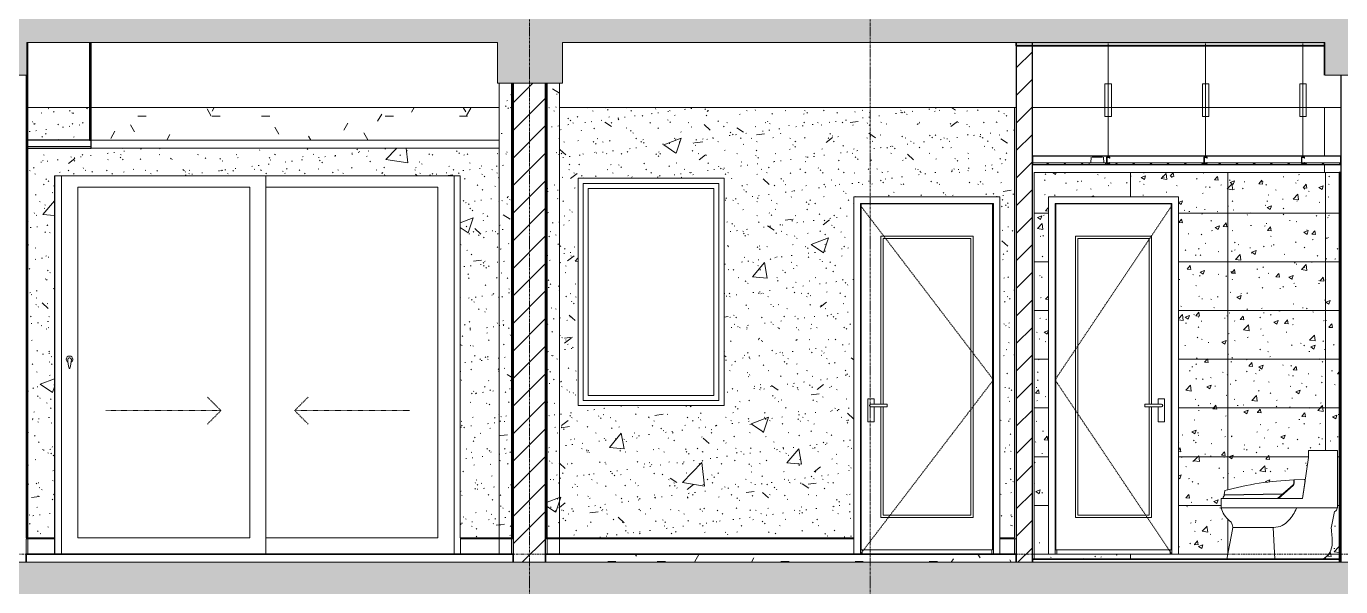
# Model space of a CAD drawing. Header units: millimetres. Extents: x -92143 to -2058, y -8802 to 35300.
# Drawn here: x -56637 to -48537, y 19000 to 22450 of the extents above; entities that cross this region are included whole.
import ezdxf

# ---------------------------------------------------------------- set-up
doc = ezdxf.new("R2010")
doc.units = ezdxf.units.MM
for name, pattern in [('Centre', [31.75, 6.35, -4.7625, 15.875, -4.7625]), ('Dash', [6.35, 3.175, -3.175]), ('Grid Line', [22.225, 12.7, -3.175, 3.175, -3.175])]:
    doc.linetypes.add(name, pattern=pattern)
for name, color, linetype, lineweight in [('0-1', 7, 'Continuous', 5), ('A-CLNG', 13, 'Continuous', 9), ('A-CLNG-1', 250, 'Continuous', 25), ('A-CLNG-2', 7, 'Continuous', 9), ('A-CLNG-PATT-1', 9, 'Continuous', 9), ('A-CLNG-PATT-2', 7, 'Continuous', 9), ('A-CLNG-PATT-3', 254, 'Continuous', 18), ('A-DETL-GENF', 92, 'Continuous', 9), ('A-DETL-GENF-1', 7, 'Continuous', 9), ('A-DETL-GENF-HDLN-1', 7, 'Dash', 9), ('A-DETL-THIN', 151, 'Continuous', 9), ('A-DOOR', 31, 'Continuous', 9), ('A-DOOR-1', 7, 'Continuous', 9), ('A-DOOR-FRAM', 31, 'Continuous', 9), ('A-DOOR-GLAZ', 31, 'Continuous', 9), ('A-DOOR-HDLN', 31, 'Dash', 18), ('A-FLOR-1', 10, 'Continuous', 35), ('A-FLOR-HRAL', 11, 'Continuous', 9), ('A-FLOR-HRAL-1', 253, 'Continuous', 18), ('A-FLOR-HRAL-2', 9, 'Continuous', 9), ('A-FLOR-LEVL-2', 51, 'Centre', 9), ('A-FLOR-PATT-1', 7, 'Continuous', 9), ('A-FLOR-PATT-2', 67, 'Continuous', 9), ('A-GLAZ', 151, 'Continuous', 9), ('A-GLAZ-1', 7, 'Continuous', 9), ('A-WALL', 113, 'Continuous', 9), ('A-WALL-1', 7, 'Continuous', 9), ('A-WALL-2', 250, 'Continuous', 25), ('A-WALL-3', 113, 'Continuous', 25), ('A-WALL-PATT-1', 7, 'Continuous', 9), ('A-WALL-PATT-2', 9, 'Continuous', 9), ('A-WALL-PATT-4', 111, 'Continuous', 9), ('E-LITE-EQPM', 33, 'Continuous', 9), ('E-LITE-EQPM-1', 7, 'Continuous', 9), ('I-WALL-1', 250, 'Continuous', 25), ('I-WALL-2', 7, 'Continuous', 9), ('P-SANR-FIXT', 6, 'Continuous', 9), ('P-SANR-FIXT-1', 7, 'Continuous', 9), ('S-BEAM-2', 7, 'Continuous', 9), ('S-BEAM-3', 10, 'Continuous', 35), ('S-COLS-1', 7, 'Continuous', 9), ('S-GRID-1', 1, 'Grid Line', 9)]:
    doc.layers.add(name, color=color, linetype=linetype, lineweight=lineweight)
pattern_1 = [(45, (-51987.05, 14125), (-84.8528, 84.8528), [])]
pattern_2 = [(45, (-51987.05, 14125), (-79.5495, 79.5495), [])]
pattern_3 = [(50, (-51987.05, 14125), (1093.104, -95.63), [114.3, -1257.3]), (355, (-51987, 14125), (-211.46, 1146.34), [91.44, -1005.84]), (100.451, (-51896, 14117), (881.66, 1050.7), [97.14, -1068.54]), (46.184, (-51987, 14429.8), (1626.47, -252.26), [171.45, -1885.95]), (96.636, (-51851.5, 14408.8), (1424.42, 1484.57), [145.7, -1602.8]), (351.184, (-51987, 14429.8), (1424.43, 1484.55), [137.16, -1508.76]), (21, (-51834.65, 14353.6), (909.69, -613.59), [114.3, -1257.3]), (326, (-51834.7, 14353.6), (370.81, 1105.13), [91.44, -1005.84]), (71.451, (-51758.8, 14302.5), (1280.5, 491.53), [97.14, -1068.54]), (37.5, (-51987.05, 14125), (18.531, 507.33), [50.292, -943.356, 50.292, -970.788, -1009.65]), (37.5, (-51987.05, 14125), (18.531, 507.33), [-2014.73, 50.29, -959.36]), (7.5, (-51987.05, 14125), (400.918, 601.084), [50.292, -531.876, 50.292, -920.496, -384.81]), (7.5, (-51987.05, 14125), (400.918, 601.084), [-1552.956, 50.29, -334.52]), (327.5, (-52326.9, 14125), (813.545, -34.374), [50.29, -330.71, 50.29, -1138.43, -1577.34]), (327.5, (-52326.9, 14125), (813.545, -34.374), [-1569.72, 50.29, -1527.05]), (317.5, (-52479.3, 14125), (888.775, 152.56), [50.29, -445.01, 50.29, -739.14, -1120.14]), (317.5, (-52479.3, 14125), (888.775, 152.56), [-1284.73, 50.29, -1069.85])]
pattern_4 = [(37.5, (-51987.05, 14125), (-4.7995, 146.8239), [5.029, -110.795, 5.029, -124.511, -123.825]), (37.5, (-51987.05, 14125), (-4.7995, 146.8239), [-245.364, 5.029, -118.796]), (7.5, (-51987.05, 14125), (134.8574, 215.047), [5.029, -57.455, 5.029, -99.365, -40.005]), (7.5, (-51987.05, 14125), (134.8574, 215.047), [-166.878, 5.029, -34.976]), (327.5, (-52080.78, 14125), (237.2978, 0.4316), [5.029, -33.071, 5.029, -132.131, -179.07]), (327.5, (-52080.78, 14125), (237.2978, 0.4316), [-175.26, 5.029, -174.041]), (317.5, (-52080.78, 14125), (229.067, 66.8792), [5.029, -14.021, 5.029, -84.887, -102.87]), (317.5, (-52080.78, 14125), (229.067, 66.8792), [-108.966, 5.029, -97.841])]
pattern_5 = [(0, (-51987.05, 14125), (609.6, 152.4), [50.292, -406.908, 50.292, -406.908, -2438.4]), (0, (-51987.05, 14125), (609.6, 152.4), [-914.4, 50.292, -864.108, 50.292, -406.908, -1066.8]), (0, (-51987.05, 14125), (609.6, 152.4), [-2286, 50.292, -254.508, 50.292, -711.708]), (120, (-51758.45, 14201.2), (-436.7823, 451.729), [50.292, -406.908, 50.292, -2845.308]), (120, (-51758.45, 14201.2), (-436.7823, 451.729), [-507.492, -406.908, 50.292, -864.108, -1524]), (120, (-51758.45, 14201.2), (-436.7823, 451.729), [-1828.8, 50.292, -406.908, 50.292, -1016.508]), (120, (-51758.45, 14201.2), (-436.7823, 451.729), [-2336.292, -254.508, 50.292, -711.708]), (240, (-51682.25, 14506), (-172.8177, -604.129), [50.292, -406.908, 50.292, -406.908, -2438.4]), (240, (-51682.25, 14506), (-172.8177, -604.129), [-914.4, 50.292, -864.108, 50.292, -406.908, -1066.8]), (240, (-51682.25, 14506), (-172.8177, -604.129), [-2286, 50.292, -254.508, 50.292, -711.708])]

# ---------------------------------------------------------------- blocks, each defined once
blk = doc.blocks.new('NCV_TKTC_KET CAU_rvt-1-TKCS_MẶT CẮT E')
at = {"layer": 'A-FLOR-PATT-1'}
h = blk.add_hatch(color=256, dxfattribs=at)
h.paths.add_polyline_path([(-73236.9, 22330), (-73236.9, 22350), (-75336.9, 22350), (-75336.9, 22330), (-73506.3, 22330)])
h.paths.add_polyline_path([(-48844.9, 22330), (-48635.6, 22330), (-48635.6, 22350), (-50536.9, 22350), (-50536.9, 22330), (-49461.4, 22330)])
h.paths.add_polyline_path([(-20336.9, 22330), (-20336.9, 22350), (-22235.3, 22350), (-22235.3, 22330), (-20484.2, 22330)])
h.paths.add_polyline_path([(-66936.9, 22330), (-65032.3, 22330), (-65032.3, 22350), (-66936.9, 22350)])
h.paths.add_polyline_path([(-48435.6, 22330), (-48433.3, 22330), (-48433.3, 22350), (-48435.6, 22350)])
h.paths.add_polyline_path([(-22435.3, 22330), (-22435.3, 22350), (-22438.4, 22349.9), (-22438.4, 22330)])
h.paths.add_polyline_path([(-42336.9, 22330), (-40434.4, 22330), (-40434.4, 22350), (-42336.9, 22350)])
h.paths.add_polyline_path([(-56833.3, 22330), (-56833.3, 22350), (-58736.9, 22350), (-58736.9, 22330), (-56859.9, 22330)])
h.paths.add_polyline_path([(-28536.9, 22330), (-28536.9, 22350), (-30435.3, 22350), (-30435.3, 22330), (-29115.7, 22330)])
h.paths.add_polyline_path([(-30635.3, 22330), (-30635.3, 22350), (-30638.4, 22350), (-30638.4, 22330)])
at = {"layer": 'A-FLOR-1'}
for p, q in [((-50536.9, 22350), (-50536.9, 22330)), ((-50536.9, 22330), (-48635.6, 22330))]:
    blk.add_line(p, q, dxfattribs=at)
at = {"layer": 'S-BEAM-2'}
for p, q in [((-56246.9, 21950), (-56626.9, 21950)), ((-53721.9, 21950), (-56236.9, 21950)), ((-51736.9, 21950), (-53351.9, 21950)), ((-50536.9, 21950), (-51736.9, 21950)), ((-48536.9, 21950), (-50436.9, 21950))]:
    blk.add_line(p, q, dxfattribs=at)
at = {"layer": 'S-BEAM-3'}
blk.add_line((-48636.9, 22350), (-48636.9, 22150), dxfattribs=at)
blk = doc.blocks.new('DOOR_CW_01 CANH MO-PANEL KINH - DIW_01-900x2200-CỬA GỖ VÂN LAMINATE-553393-TKCS_MẶT CẮT E')
at = {"layer": 'A-DETL-GENF-HDLN-1'}
for p, q in [((-50676.9, 6673.5), (-51496.9, 7747)), ((-51496.9, 5600), (-50676.9, 6673.5))]:
    blk.add_line(p, q, dxfattribs=at)
at = {"layer": 'A-DOOR-1'}
for p, q in [((-51496.9, 7760), (-51496.9, 5600)), ((-51496.9, 7760), (-50676.9, 7760)), ((-50681.9, 7758), (-51491.9, 7758)), ((-51491.9, 7758), (-51491.9, 5626)), ((-50681.9, 5626), (-50681.9, 7758)), ((-50676.9, 5600), (-50676.9, 7760)), ((-51371.9, 6524.5), (-51371.9, 7558)), ((-51371.9, 7558), (-50801.9, 7558)), ((-51356.9, 7543), (-51356.9, 6524.5)), ((-50816.9, 7543), (-51356.9, 7543)), ((-50816.9, 5841), (-50816.9, 7543)), ((-50801.9, 7558), (-50801.9, 5826)), ((-51412.2, 6556), (-51451.7, 6556)), ((-51451.7, 6556), (-51451.7, 6416)), ((-51356.9, 6524.5), (-51431.9, 6524.5)), ((-51356.9, 6507.5), (-51431.9, 6507.5)), ((-51412.2, 6524.5), (-51412.2, 6556)), ((-51412.2, 6416), (-51412.2, 6507.5)), ((-51371.9, 5826), (-51371.9, 6507.5)), ((-51356.9, 6524.5), (-51331.1, 6524.5)), ((-51356.9, 6507.5), (-51356.9, 5841)), ((-51331.1, 6507.5), (-51356.9, 6507.5)), ((-51331.1, 6524.5), (-51331.1, 6507.5)), ((-51451.7, 6416), (-51412.2, 6416)), ((-51356.9, 5841), (-50816.9, 5841)), ((-50801.9, 5826), (-51371.9, 5826)), ((-51536.9, 5695), (-51536.9, 5700)), ((-50636.9, 5700), (-50636.9, 5695)), ((-51491.9, 5626), (-50681.9, 5626)), ((-51486.9, 5626), (-51486.9, 5600)), ((-50686.9, 5626), (-50686.9, 5600))]:
    blk.add_line(p, q, dxfattribs=at)
for start, end in [(90, 180), (180, 270)]:
    blk.add_arc((-51431.9, 6516), 8.5, start, end, dxfattribs=at)
blk = doc.blocks.new('DOOR_CW_01 CANH MO-PANEL KINH - DIG_02-800x2200-CỬA NHÔM KÍNH-401063-TKCS_MẶT CẮT E')
at = {"layer": 'A-DETL-GENF-HDLN-1'}
for p, q in [((-50297.3, 6673.5), (-49577.3, 7747)), ((-49577.3, 5600), (-50297.3, 6673.5))]:
    blk.add_line(p, q, dxfattribs=at)
at = {"layer": 'A-DOOR-1'}
for p, q in [((-50297.3, 7760), (-50297.3, 5600)), ((-50297.3, 7760), (-49577.3, 7760)), ((-50292.3, 7758), (-50292.3, 5626)), ((-49582.3, 7758), (-50292.3, 7758)), ((-49582.3, 5626), (-49582.3, 7758)), ((-49577.3, 5600), (-49577.3, 7760)), ((-50172.3, 7558), (-49702.3, 7558)), ((-50172.3, 5826), (-50172.3, 7558)), ((-49717.3, 7543), (-50157.3, 7543)), ((-50157.3, 7543), (-50157.3, 5841)), ((-49717.3, 6524.5), (-49717.3, 7543)), ((-49702.3, 7558), (-49702.3, 6524.5)), ((-49743.2, 6524.5), (-49717.3, 6524.5)), ((-49743.2, 6507.5), (-49743.2, 6524.5)), ((-49717.3, 6507.5), (-49743.2, 6507.5)), ((-49642.3, 6524.5), (-49717.3, 6524.5)), ((-49717.3, 5841), (-49717.3, 6507.5)), ((-49642.3, 6507.5), (-49717.3, 6507.5)), ((-49702.3, 6507.5), (-49702.3, 5826)), ((-49662.1, 6556), (-49662.1, 6524.5)), ((-49622.6, 6556), (-49662.1, 6556)), ((-49662.1, 6507.5), (-49662.1, 6416)), ((-49622.6, 6416), (-49622.6, 6556)), ((-49662.1, 6416), (-49622.6, 6416)), ((-50157.3, 5841), (-49717.3, 5841)), ((-49702.3, 5826), (-50172.3, 5826)), ((-50292.3, 5626), (-49582.3, 5626)), ((-50287.3, 5600), (-50287.3, 5626)), ((-49587.3, 5600), (-49587.3, 5626))]:
    blk.add_line(p, q, dxfattribs=at)
for start, end in [(0, 90), (270, 360)]:
    blk.add_arc((-49642.3, 6516), 8.5, start, end, dxfattribs=at)
blk = doc.blocks.new('M_Fixed - 900 x 1400-901191-TKCS_MẶT CẮT E')
at = {"layer": 'A-GLAZ-1'}
for p, q in [((-53204.9, 6547), (-53204.9, 7883)), ((-53204.9, 7883), (-52368.9, 7883)), ((-52368.9, 7883), (-52368.9, 6547)), ((-53173.9, 6578), (-53173.9, 7852)), ((-53173.9, 7852), (-52399.9, 7852)), ((-52399.9, 7852), (-52399.9, 6578)), ((-52399.9, 6578), (-53173.9, 6578)), ((-52368.9, 6547), (-53204.9, 6547))]:
    blk.add_line(p, q, dxfattribs=at)
blk = doc.blocks.new('TOILET - TOILET-348229-TKCS_MẶT CẮT E')
at = {"layer": 'P-SANR-FIXT-1'}
for p, q in [((-48735.6, 6238.8), (-48735.6, 6196.1)), ((-48556.6, 6238.8), (-48735.6, 6238.8)), ((-48556.6, 5884.5), (-48556.6, 6238.8)), ((-48735.6, 6196.1), (-48772.1, 5942.7)), ((-48830.9, 6022.1), (-48920.2, 5942.7)), ((-48892.8, 5971.6), (-48829.5, 6027.8)), ((-48825.8, 6040.7), (-48825.8, 6057.1)), ((-48762.2, 6059.4), (-48823, 6057.8)), ((-48772.1, 5942.7), (-48756.8, 6048.9)), ((-48756.8, 6048.9), (-48760.2, 6058.1)), ((-48772.1, 5942.7), (-49273.5, 5942.7)), ((-49273.5, 5942.7), (-49273.5, 5884.5)), ((-49260.4, 5950.7), (-49260.4, 5942.7)), ((-49260.4, 5942.7), (-48926.9, 5942.7)), ((-49251, 5991.3), (-49254.7, 5965.3)), ((-49254.7, 5965.3), (-48892.8, 5971.6)), ((-48894.8, 5970), (-49253.9, 5963.7)), ((-48926.9, 5942.7), (-48894.8, 5970)), ((-48920.2, 5942.7), (-48772.1, 5942.7)), ((-49273.5, 5884.5), (-48556.6, 5884.5)), ((-48596, 5760.8), (-48574.2, 5863.3)), ((-48559.8, 5884.5), (-48556.6, 5884.5)), ((-49204, 5751.5), (-49237.9, 5570)), ((-48948.9, 5764.9), (-49202.5, 5764.9)), ((-48943.9, 5570), (-48954.1, 5764.9))]:
    blk.add_line(p, q, dxfattribs=at)
for centre, radius, start, end in [((-48763.6, 4249.5), 1808.7, 91.96954, 105.63378), ((-48847.1, 6039.8), 24, 312.65493, 353.34507), ((-48850.1, 6040.7), 24.3, 328, 0), ((-50067.9, 6068.4), 1244.9, 358.55642, 359.51417), ((-48762.2, 6057.2), 2.2, 24.51614, 91.48386), ((-49228.4, 5943), 32.8, 140.92973, 166.55141), ((-49128.9, 5924.8), 150, 195.58387, 230.94135), ((-49003.8, 5954.4), 206.2, 314.86385, 340.16833), ((-48578.4, 5881.7), 18.9, 283, 8.44138), ((-49259.2, 5764.2), 56.7, 347.05865, 50.94135), ((-48948.9, 5881.3), 116.3, 270, 321.12142), ((-49152.3, 5674.2), 563, 359.42772, 8.84035), ((-48706, 5669.8), 116.7, 300.6227, 359.42772)]:
    blk.add_arc(centre, radius, start, end, dxfattribs=at)
blk = doc.blocks.new('LIC_10-ĐÈN LED DOWNLIGHT ÂM TRẦN_ P_6W_ ÁNH SÁNG 4000K - LIC_10-ĐÈN LED DOWNLIGHT ÂM TRẦN_ P_6W_ ÁNH SÁNG 4000K-812934-TKCS_MẶT CẮT E')
at = {"layer": 'E-LITE-EQPM-1'}
for p, q in [((-50074.5, 8045), (-50077, 8009)), ((-50004.5, 8045), (-50069.4, 8045)), ((-49996.9, 8009), (-49999.4, 8045)), ((-50096.9, 8000), (-50096.9, 7998)), ((-50096.9, 7998), (-50091, 7998)), ((-49976.9, 7998), (-50096.9, 7998)), ((-50095.8, 8000), (-50093.4, 8000)), ((-50093.3, 8000), (-50076.1, 8000)), ((-49982.9, 8000), (-50091, 8000)), ((-50087.9, 8009), (-50087.9, 8000)), ((-50085.5, 8000), (-50082.1, 8000)), ((-49991, 8009), (-50082.9, 8009)), ((-50082, 8002), (-50082, 8000)), ((-50081.1, 8000), (-50078, 8000)), ((-50073.6, 8000), (-50000.3, 8000)), ((-50060.6, 8000), (-50053.3, 8000)), ((-50020.5, 8000), (-50013.3, 8000)), ((-49997.7, 8000), (-49980.6, 8000)), ((-49995.3, 8000), (-49992.7, 8000)), ((-49991.9, 8000), (-49991.9, 8002)), ((-49991.8, 8000), (-49988.4, 8000)), ((-49985.9, 8000), (-49985.9, 8009)), ((-49982.9, 7998), (-49976.9, 7998)), ((-49980.5, 8000), (-49978.1, 8000)), ((-49976.9, 7998), (-49976.9, 8000))]:
    blk.add_line(p, q, dxfattribs=at)
blk = doc.blocks.new('Railing - Railing-999617-TKCS_MẶT CẮT E')
at = {"layer": 'A-FLOR-HRAL-1'}
for p, q in [((-53636.9, 22695), (-53646.9, 22695)), ((-53646.9, 22695), (-53646.9, 22600)), ((-53636.9, 22600), (-53636.9, 22695)), ((-53646.9, 22600), (-53636.9, 22600))]:
    blk.add_line(p, q, dxfattribs=at)
at = {"layer": 'A-FLOR-HRAL-2'}
for p, q in [((-53960.3, 22600), (-53960.3, 22695)), ((-53960.3, 22695), (-53721.9, 22695)), ((-53721.9, 22600), (-53721.9, 22695)), ((-53721.9, 22695), (-53646.9, 22695))]:
    blk.add_line(p, q, dxfattribs=at)
blk = doc.blocks.new('Railing - Railing-999616-TKCS_MẶT CẮT E')
at = {"layer": 'A-FLOR-HRAL-1'}
for p, q in [((-56626.9, 22695), (-56636.9, 22695)), ((-56636.9, 22695), (-56636.9, 22600)), ((-56626.9, 22600), (-56626.9, 22695)), ((-56636.9, 22600), (-56626.9, 22600))]:
    blk.add_line(p, q, dxfattribs=at)
blk = doc.blocks.new('Railing - Railing-915980-TKCS_MẶT CẮT E')
at = {"layer": 'A-FLOR-HRAL-2'}
for p, q in [((-56626.9, 5695), (-56462.4, 5695)), ((-56462.4, 5695), (-56462.4, 5600))]:
    blk.add_line(p, q, dxfattribs=at)
blk = doc.blocks.new('CL_01-VÁCH DỰNG THẠCH CAO CĂN HỘ LOẠI 1-5D3 - CL_01-VÁCH DỰNG THẠCH CAO CĂN HỘ LOẠI 1A-5-V187-TKCS_MẶT CẮT E')
at = {"layer": 'A-CLNG-PATT-2'}
h = blk.add_hatch(dxfattribs=at)
h.set_pattern_fill('FP_12', color=256, style=0, pattern_type=2)
h.set_pattern_definition([(0, (-51987.05, 14125), (1219.2, 304.8), [50.29, -864.11, 50.29, -864.11, -4876.8]), (0, (-51987.05, 14125), (1219.2, 304.8), [-1828.8, 50.29, -1778.51, 50.29, -864.11, -2133.6]), (0, (-51987.05, 14125), (1219.2, 304.8), [-4572, 50.29, -559.31, 50.29, -1473.71]), (120, (-51529.85, 14277.4), (-873.565, 903.458), [50.29, -864.11, 50.29, -5740.91]), (120, (-51529.85, 14277.4), (-873.565, 903.458), [-964.69, -864.11, 50.29, -1778.51, -3048]), (120, (-51529.85, 14277.4), (-873.565, 903.458), [-3657.6, 50.29, -864.11, 50.29, -2083.31]), (120, (-51529.85, 14277.4), (-873.565, 903.458), [-4622.29, -559.31, 50.29, -1473.71]), (240, (-51377.45, 14887), (-345.635, -1208.258), [50.29, -864.11, 50.29, -5740.91]), (240, (-51377.45, 14887), (-345.635, -1208.258), [-964.69, -864.11, 50.29, -1778.51, -3048]), (240, (-51377.45, 14887), (-345.635, -1208.258), [-3657.6, 50.29, -864.11, 50.29, -2083.31]), (240, (-51377.45, 14887), (-345.635, -1208.258), [-4622.29, -559.31, 50.29, -1473.71])])
h.paths.add_polyline_path([(-56236.9, 21750), (-56236.9, 22350), (-56246.9, 22350), (-56246.9, 21750), (-56243.3, 21750)])
at = {"layer": 'A-CLNG-PATT-3'}
h = blk.add_hatch(dxfattribs=at)
h.set_pattern_fill('FP_2', color=256, style=0, pattern_type=2)
h.set_pattern_definition(pattern_5)
h.paths.add_polyline_path([(-56236.9, 21750), (-53721.9, 21750), (-53721.9, 21950), (-56236.9, 21950), (-56236.9, 21804.7)])
at = {"layer": 'A-CLNG-1'}
for p, q in [((-56246.9, 22350), (-56246.9, 21750)), ((-56236.9, 21750), (-56236.9, 22350)), ((-56246.9, 21750), (-56236.9, 21750))]:
    blk.add_line(p, q, dxfattribs=at)
blk = doc.blocks.new('Railing - Railing-915949-TKCS_MẶT CẮT E')
at = {"layer": 'A-FLOR-HRAL-1'}
for p, q in [((-50536.9, 5695), (-50546.9, 5695)), ((-50546.9, 5695), (-50546.9, 5600)), ((-50536.9, 5600), (-50536.9, 5695)), ((-50546.9, 5600), (-50536.9, 5600))]:
    blk.add_line(p, q, dxfattribs=at)
at = {"layer": 'A-FLOR-HRAL-2'}
for p, q in [((-50637, 5600), (-50637, 5695)), ((-50637, 5695), (-50546.9, 5695))]:
    blk.add_line(p, q, dxfattribs=at)
blk = doc.blocks.new('Railing - Railing-915950-TKCS_MẶT CẮT E')
at = {"layer": 'A-FLOR-HRAL-1'}
for p, q in [((-53426.9, 5695), (-53436.9, 5695)), ((-53436.9, 5695), (-53436.9, 5600)), ((-53426.9, 5600), (-53426.9, 5695)), ((-53436.9, 5600), (-53426.9, 5600))]:
    blk.add_line(p, q, dxfattribs=at)
at = {"layer": 'A-FLOR-HRAL-2'}
for p, q in [((-53426.9, 5695), (-53351.9, 5695)), ((-53351.9, 5600), (-53351.9, 5695)), ((-53351.9, 5695), (-51537, 5695)), ((-51537, 5695), (-51537, 5600))]:
    blk.add_line(p, q, dxfattribs=at)
blk = doc.blocks.new('NCV_TKTC_TANG 6 - 8_rvt-3-TKCS_MẶT CẮT E')
at = {"layer": 'A-CLNG-PATT-1'}
h = blk.add_hatch(dxfattribs=at)
h.set_pattern_fill('FP_4', color=256, style=0, pattern_type=2)
h.set_pattern_definition([(45, (-51987.05, 14125), (-53.033, 53.033), []), (135, (-51987.05, 14125), (-53.033, -53.033), [])])
h.paths.add_polyline_path([(-50436.9, 21600), (-50083.4, 21600), (-50082.9, 21609), (-50436.9, 21610)])
h.paths.add_polyline_path([(-49982.9, 21600), (-48536.9, 21600), (-48536.9, 21610), (-48759.4, 21610), (-48759.4, 21605), (-48779.4, 21605), (-48779.4, 21610), (-49359.4, 21610), (-49359.4, 21605), (-49379.4, 21605), (-49379.4, 21610), (-49959.4, 21609), (-49959.4, 21605), (-49979.4, 21605), (-49979.4, 21610), (-49990.5, 21609), (-49990.5, 21600)])
h.paths.add_polyline_path([(-49376.9, 21607.5), (-49361.9, 21607.5), (-49361.9, 21610), (-49376.9, 21610)])
h.paths.add_polyline_path([(-49961.9, 21607.5), (-49961.9, 21610), (-49976.9, 21609), (-49976.9, 21607.5)])
h.paths.add_polyline_path([(-48776.9, 21607.5), (-48761.9, 21607.5), (-48761.9, 21610), (-48776.9, 21610)])
at = {"layer": 'A-FLOR-PATT-2'}
h = blk.add_hatch(dxfattribs=at)
h.set_pattern_fill('FP_2', color=256, style=0, pattern_type=2)
h.set_pattern_definition(pattern_5)
h.paths.add_polyline_path([(-52544.1, 19150), (-50536.9, 19150), (-50536.9, 19200), (-53436.9, 19200), (-53436.9, 19150), (-53160.7, 19150)])
at = {"layer": 'A-WALL-PATT-1'}
h = blk.add_hatch(dxfattribs=at)
h.set_pattern_fill('FP_5', color=256, style=0, pattern_type=2)
h.set_pattern_definition(pattern_2)
h.paths.add_polyline_path([(-56636.9, 19300), (-56626.9, 19300), (-56626.9, 22350), (-56633.3, 22350), (-56633.3, 22150), (-56636.9, 22150), (-56636.9, 19369.8)])
h = blk.add_hatch(dxfattribs=at)
h.set_pattern_fill('FP_5', color=256, style=0, pattern_type=2)
h.set_pattern_definition(pattern_2)
h.paths.add_polyline_path([(-53646.9, 19300), (-53636.9, 19300), (-53636.9, 22100), (-53646.9, 22100), (-53646.9, 19369.8)])
h = blk.add_hatch(dxfattribs=at)
h.set_pattern_fill('FP_5', color=256, style=0, pattern_type=2)
h.set_pattern_definition(pattern_2)
h.paths.add_polyline_path([(-53436.9, 19300), (-53426.9, 19300), (-53426.9, 22100), (-53436.9, 22100), (-53436.9, 19369.8)])
at = {"layer": 'A-WALL-PATT-2'}
h = blk.add_hatch(dxfattribs=at)
h.set_pattern_fill('FP_1', color=256, style=0, pattern_type=2)
h.set_pattern_definition(pattern_1)
h.paths.add_polyline_path([(-50536.9, 19150), (-50436.9, 19150), (-50436.9, 22350), (-50536.9, 22350), (-50536.9, 19369.8)])
h = blk.add_hatch(dxfattribs=at)
h.set_pattern_fill('FP_7', color=256, style=0, pattern_type=2)
h.set_pattern_definition(pattern_3)
h.paths.add_polyline_path([(-53711.9, 19300), (-53711.9, 22100), (-53721.9, 22100), (-53721.9, 19300)])
h = blk.add_hatch(dxfattribs=at)
h.set_pattern_fill('FP_6', color=256, style=0, pattern_type=2)
h.set_pattern_definition(pattern_4)
h.paths.add_polyline_path([(-53711.9, 19300), (-53711.9, 22100), (-53721.9, 22100), (-53721.9, 19300)])
h = blk.add_hatch(dxfattribs=at)
h.set_pattern_fill('FP_7', color=256, style=0, pattern_type=2)
h.set_pattern_definition(pattern_3)
h.paths.add_polyline_path([(-53646.9, 19300), (-53646.9, 22100), (-53711.9, 22100), (-53711.9, 19300)])
h = blk.add_hatch(dxfattribs=at)
h.set_pattern_fill('FP_6', color=256, style=0, pattern_type=2)
h.set_pattern_definition(pattern_4)
h.paths.add_polyline_path([(-53646.9, 19300), (-53646.9, 22100), (-53711.9, 22100), (-53711.9, 19300)])
h = blk.add_hatch(dxfattribs=at)
h.set_pattern_fill('FP_7', color=256, style=0, pattern_type=2)
h.set_pattern_definition(pattern_3)
h.paths.add_polyline_path([(-53426.9, 19300), (-53351.9, 19300), (-53351.9, 22100), (-53426.9, 22100), (-53426.9, 19369.8)])
h = blk.add_hatch(dxfattribs=at)
h.set_pattern_fill('FP_6', color=256, style=0, pattern_type=2)
h.set_pattern_definition(pattern_4)
h.paths.add_polyline_path([(-53426.9, 19300), (-53351.9, 19300), (-53351.9, 22100), (-53426.9, 22100), (-53426.9, 19369.8)])
h = blk.add_hatch(dxfattribs=at)
h.set_pattern_fill('FP_7', color=256, style=0, pattern_type=2)
h.set_pattern_definition(pattern_3)
h.paths.add_polyline_path([(-56626.9, 19300), (-56462.4, 19300), (-56462.4, 21530), (-53962.4, 21530), (-53962.4, 19300), (-53721.9, 19300), (-53721.9, 21700), (-56626.9, 21700), (-56626.9, 19369.8)])
h.paths.add_polyline_path([(-56626.9, 21750), (-56246.9, 21750), (-56246.9, 21950), (-56626.9, 21950), (-56626.9, 21804.7)])
h = blk.add_hatch(dxfattribs=at)
h.set_pattern_fill('FP_6', color=256, style=0, pattern_type=2)
h.set_pattern_definition(pattern_4)
h.paths.add_polyline_path([(-56626.9, 19300), (-56462.4, 19300), (-56462.4, 21530), (-53962.4, 21530), (-53962.4, 19300), (-53721.9, 19300), (-53721.9, 21700), (-56626.9, 21700), (-56626.9, 19369.8)])
h.paths.add_polyline_path([(-56626.9, 21750), (-56246.9, 21750), (-56246.9, 21950), (-56626.9, 21950), (-56626.9, 21804.7)])
h = blk.add_hatch(dxfattribs=at)
h.set_pattern_fill('FP_7', color=256, style=0, pattern_type=2)
h.set_pattern_definition(pattern_3)
h.paths.add_polyline_path([(-53351.9, 19300), (-51536.9, 19300), (-51536.9, 21400), (-50636.9, 21400), (-50636.9, 19300), (-50546.9, 19300), (-50546.9, 21950), (-53351.9, 21950), (-53351.9, 19369.8)])
h.paths.add_polyline_path([(-53236.9, 20115), (-53236.9, 21515), (-52336.9, 21515), (-52336.9, 20115), (-52544.1, 20115)])
h = blk.add_hatch(dxfattribs=at)
h.set_pattern_fill('FP_6', color=256, style=0, pattern_type=2)
h.set_pattern_definition(pattern_4)
h.paths.add_polyline_path([(-53351.9, 19300), (-51536.9, 19300), (-51536.9, 21400), (-50636.9, 21400), (-50636.9, 19300), (-50546.9, 19300), (-50546.9, 21950), (-53351.9, 21950), (-53351.9, 19369.8)])
h.paths.add_polyline_path([(-53236.9, 20115), (-53236.9, 21515), (-52336.9, 21515), (-52336.9, 20115), (-52544.1, 20115)])
h = blk.add_hatch(dxfattribs=at)
h.set_pattern_fill('FP_20', color=256, style=0, pattern_type=2)
h.set_pattern_definition([(50, (-51987.05, 14125), (273.276, -23.909), [28.575, -314.325]), (355, (-51987.05, 14125), (-52.865, 286.585), [22.86, -251.46]), (100.451, (-51964.28, 14123), (220.414, 262.6745), [24.285, -267.135]), (46.184, (-51987.05, 14201.2), (406.619, -63.065), [42.862, -471.487]), (96.636, (-51953.17, 14195.94), (356.104, 371.141), [36.428, -400.703]), (351.184, (-51987.05, 14201.2), (356.107, 371.138), [34.29, -377.19]), (21, (-51948.95, 14182.15), (227.421, -153.398), [28.575, -314.325]), (326, (-51948.95, 14182.15), (92.703, 276.282), [22.86, -251.46]), (71.451, (-51930, 14169.37), (320.1254, 122.882), [24.285, -267.135]), (37.5, (-51987.05, 14125), (4.6325, 126.8326), [5.029, -243.383, 5.029, -250.241, -252.412]), (37.5, (-51987.05, 14125), (4.6325, 126.8326), [-503.682, 5.029, -247.383]), (7.5, (-51987.05, 14125), (100.2292, 150.2711), [5.029, -140.513, 5.029, -237.668, -96.202]), (7.5, (-51987.05, 14125), (100.2292, 150.2711), [-388.239, 5.029, -91.173]), (327.5, (-52072.01, 14125), (203.3868, -8.5935), [5.029, -90.221, 5.029, -292.151, -394.335]), (327.5, (-52072.01, 14125), (203.3868, -8.5935), [-392.43, 5.029, -389.306]), (317.5, (-52110.11, 14125), (222.1944, 38.14), [5.029, -118.796, 5.029, -192.329, -280.035]), (317.5, (-52110.11, 14125), (222.1944, 38.14), [-321.183, 5.029, -275.006])])
h.paths.add_polyline_path([(-50426.9, 19170), (-49237.9, 19170), (-49202.5, 19364.1), (-49204, 19376.8), (-49208, 19388.5), (-49214.6, 19399.3), (-49246, 19431.2), (-49262.2, 19455.8), (-49273.5, 19484.5), (-49273.5, 19542.7), (-49260.4, 19542.7), (-49260.4, 19550.7), (-49253.9, 19563.7), (-48894.8, 19570), (-48926.9, 19542.7), (-48920.2, 19542.7), (-48826.5, 19627.8), (-48823.3, 19637), (-48823, 19657.8), (-48760.2, 19658.1), (-48756.8, 19648.9), (-48735.6, 19796.1), (-48735.6, 19838.8), (-48556.6, 19838.8), (-48556.6, 19484.5), (-48559.8, 19484.5), (-48562.9, 19471.1), (-48569.8, 19464.9), (-48574.2, 19463.3), (-48596, 19360.8), (-48590.8, 19314.8), (-48589.3, 19268.6), (-48592.6, 19242.4), (-48601.6, 19217.6), (-48616.1, 19195.4), (-48635.1, 19177.1), (-48647, 19170), (-48546.9, 19170), (-48546.9, 21550), (-50426.9, 21550), (-50426.9, 19369.8)])
h.paths.add_polyline_path([(-49537.3, 19200), (-50337.3, 19200), (-50337.3, 21400), (-49537.3, 21400), (-49537.3, 19369.8)])
h.paths.add_polyline_path([(-49254.7, 19565.3), (-49251, 19591.3), (-49090, 19627.8), (-48969.1, 19646.5), (-48825.8, 19657.1), (-48827.2, 19635.7), (-48830.9, 19626.5), (-48894.8, 19571.6), (-49253.9, 19565.3)])
h = blk.add_hatch(dxfattribs=at)
h.set_pattern_fill('FP_68', color=256, style=0, pattern_type=2)
h.set_pattern_definition([(0, (-50431.94, 19200), (0, 300), []), (90, (-50431.94, 19200), (-600, 4e-14), [])])
h.paths.add_polyline_path([(-50426.9, 19170), (-49237.9, 19170), (-49202.5, 19364.1), (-49204, 19376.8), (-49208, 19388.5), (-49214.6, 19399.3), (-49246, 19431.2), (-49262.2, 19455.8), (-49273.5, 19484.5), (-49273.5, 19542.7), (-49260.4, 19542.7), (-49260.4, 19550.7), (-49253.9, 19563.7), (-48894.8, 19570), (-48926.9, 19542.7), (-48920.2, 19542.7), (-48826.5, 19627.8), (-48823.3, 19637), (-48823, 19657.8), (-48760.2, 19658.1), (-48756.8, 19648.9), (-48735.6, 19796.1), (-48735.6, 19838.8), (-48556.6, 19838.8), (-48556.6, 19484.5), (-48559.8, 19484.5), (-48562.9, 19471.1), (-48569.8, 19464.9), (-48574.2, 19463.3), (-48596, 19360.8), (-48590.8, 19314.8), (-48589.3, 19268.6), (-48592.6, 19242.4), (-48601.6, 19217.6), (-48616.1, 19195.4), (-48635.1, 19177.1), (-48647, 19170), (-48546.9, 19170), (-48546.9, 21550), (-50426.9, 21550), (-50426.9, 19369.8)])
h.paths.add_polyline_path([(-49537.3, 19200), (-50337.3, 19200), (-50337.3, 21400), (-49537.3, 21400), (-49537.3, 19369.8)])
h.paths.add_polyline_path([(-49254.7, 19565.3), (-49251, 19591.3), (-49090, 19627.8), (-48969.1, 19646.5), (-48825.8, 19657.1), (-48827.2, 19635.7), (-48830.9, 19626.5), (-48894.8, 19571.6), (-49253.9, 19565.3)])
at = {"layer": 'A-CLNG-1'}
for p, q in [((-56236.9, 21750), (-56636.9, 21750)), ((-56636.9, 21750), (-56636.9, 21700)), ((-56236.9, 21700), (-56236.9, 21750)), ((-56636.9, 21700), (-56236.9, 21700)), ((-48536.9, 21650), (-50436.9, 21650)), ((-50436.9, 21650), (-50436.9, 21600)), ((-48536.9, 21600), (-48536.9, 21650)), ((-50436.9, 21600), (-50091, 21600)), ((-49982.9, 21600), (-48536.9, 21600))]:
    blk.add_line(p, q, dxfattribs=at)
at = {"layer": 'A-CLNG-2'}
for p, q in [((-56236.9, 21710), (-56636.9, 21710)), ((-56236.9, 21750), (-53721.9, 21750)), ((-53721.9, 21700), (-56236.9, 21700)), ((-50071.5, 21610), (-50436.9, 21610)), ((-49979.1, 21610), (-50002.4, 21610)), ((-49960.1, 21610), (-49976.9, 21610)), ((-49379.1, 21610), (-49959.4, 21610)), ((-49360.1, 21610), (-49376.9, 21610)), ((-48779.1, 21610), (-49359.4, 21610)), ((-48760.1, 21610), (-48776.9, 21610)), ((-48536.9, 21610), (-48759.4, 21610))]:
    blk.add_line(p, q, dxfattribs=at)
at = {"layer": 'A-FLOR-1'}
for p, q in [((-53636.9, 19200), (-56636.9, 19200)), ((-56636.9, 19200), (-56636.9, 19150)), ((-53636.9, 19150), (-53636.9, 19200)), ((-50536.9, 19200), (-53436.9, 19200)), ((-53436.9, 19200), (-53436.9, 19150)), ((-50536.9, 19150), (-50536.9, 19200)), ((-48536.9, 19170), (-50436.9, 19170)), ((-50436.9, 19170), (-50436.9, 19150)), ((-48536.9, 19150), (-48536.9, 19170))]:
    blk.add_line(p, q, dxfattribs=at)
at = {"layer": 'A-WALL-1'}
for p, q in [((-53361.9, 19300), (-53361.9, 19295)), ((-51536.9, 19295), (-51536.9, 19300)), ((-50636.9, 19300), (-50636.9, 19295))]:
    blk.add_line(p, q, dxfattribs=at)
at = {"layer": 'A-WALL-2'}
for p, q in [((-50536.9, 22350), (-50536.9, 19150)), ((-50436.9, 19150), (-50436.9, 22350)), ((-48536.9, 22150), (-48536.9, 19150))]:
    blk.add_line(p, q, dxfattribs=at)
at = {"layer": 'I-WALL-1'}
for p, q in [((-56626.9, 19300), (-56626.9, 22350.1)), ((-56636.9, 22150), (-56636.9, 19300)), ((-53646.9, 22100), (-53646.9, 19300)), ((-53636.9, 19300), (-53636.9, 22100)), ((-53436.9, 22100), (-53436.9, 19300)), ((-53426.9, 19300), (-53426.9, 22100)), ((-48546.9, 21550), (-48546.9, 19150)), ((-48536.9, 21550), (-48546.9, 21550)), ((-48536.9, 19150), (-48536.9, 21550)), ((-56636.9, 19300), (-56626.9, 19300)), ((-53646.9, 19300), (-53636.9, 19300)), ((-53436.9, 19300), (-53426.9, 19300))]:
    blk.add_line(p, q, dxfattribs=at)
at = {"layer": 'I-WALL-2'}
for p, q in [((-53721.9, 19300), (-53721.9, 22100)), ((-53351.9, 19300), (-53351.9, 22100)), ((-50546.9, 19300), (-50546.9, 21950)), ((-48546.9, 21550), (-50426.9, 21550)), ((-50426.9, 21550), (-50426.9, 19170)), ((-56462.4, 19300), (-56462.4, 21530)), ((-56462.4, 21530), (-53962.4, 21530)), ((-53962.4, 21530), (-53962.4, 19300)), ((-53236.9, 20115), (-53236.9, 21515)), ((-53236.9, 21515), (-52336.9, 21515)), ((-52336.9, 21515), (-52336.9, 20115)), ((-51536.9, 19300), (-51536.9, 21400)), ((-51536.9, 21400), (-50636.9, 21400)), ((-50636.9, 21400), (-50636.9, 19300)), ((-50337.3, 19200), (-50337.3, 21400)), ((-50337.3, 21400), (-49537.3, 21400)), ((-49537.3, 21400), (-49537.3, 19200)), ((-52336.9, 20115), (-53236.9, 20115)), ((-56626.9, 19300), (-56462.4, 19300)), ((-53962.4, 19300), (-53721.9, 19300)), ((-53711.9, 19300), (-53721.9, 19300)), ((-53711.9, 19300), (-53646.9, 19300)), ((-53426.9, 19300), (-53351.9, 19300)), ((-53351.9, 19300), (-51536.9, 19300)), ((-50636.9, 19300), (-50546.9, 19300)), ((-49537.3, 19200), (-50337.3, 19200))]:
    blk.add_line(p, q, dxfattribs=at)
at = {"layer": 'S-COLS-1'}
for p, q in [((-48636.9, 21650), (-48636.9, 21950)), ((-48636.9, 21550), (-48636.9, 21600))]:
    blk.add_line(p, q, dxfattribs=at)
at = {"layer": 'A-CLNG'}
blk.add_blockref('CL_01-VÁCH DỰNG THẠCH CAO CĂN HỘ LOẠI 1-5D3 - CL_01-VÁCH DỰNG THẠCH CAO CĂN HỘ LOẠI 1A-5-V187-TKCS_MẶT CẮT E', (0, 0), dxfattribs=at)
at = {"layer": 'A-DOOR'}
for name in ['DOOR_CW_01 CANH MO-PANEL KINH - DIW_01-900x2200-CỬA GỖ VÂN LAMINATE-553393-TKCS_MẶT CẮT E', 'DOOR_CW_01 CANH MO-PANEL KINH - DIG_02-800x2200-CỬA NHÔM KÍNH-401063-TKCS_MẶT CẮT E']:
    blk.add_blockref(name, (0, 13600), dxfattribs=at)
at = {"layer": 'A-FLOR-HRAL'}
for name, p in [('Railing - Railing-999616-TKCS_MẶT CẮT E', (0, -3400)), ('Railing - Railing-915980-TKCS_MẶT CẮT E', (0, 13600)), ('Railing - Railing-999617-TKCS_MẶT CẮT E', (0, -3400)), ('Railing - Railing-915950-TKCS_MẶT CẮT E', (0, 13600)), ('Railing - Railing-915949-TKCS_MẶT CẮT E', (0, 13600))]:
    blk.add_blockref(name, p, dxfattribs=at)
at = {"layer": 'A-GLAZ'}
blk.add_blockref('M_Fixed - 900 x 1400-901191-TKCS_MẶT CẮT E', (0, 13600), dxfattribs=at)
at = {"layer": 'E-LITE-EQPM'}
blk.add_blockref('LIC_10-ĐÈN LED DOWNLIGHT ÂM TRẦN_ P_6W_ ÁNH SÁNG 4000K - LIC_10-ĐÈN LED DOWNLIGHT ÂM TRẦN_ P_6W_ ÁNH SÁNG 4000K-812934-TKCS_MẶT CẮT E', (0, 13600), dxfattribs=at)
at = {"layer": 'P-SANR-FIXT'}
blk.add_blockref('TOILET - TOILET-348229-TKCS_MẶT CẮT E', (0, 13600), dxfattribs=at)
blk = doc.blocks.new('DEG_02-DEG_03 - DEG_02-2500x2400mm-CỬA ĐI 02 CÁNH TRƯỢT-V81-TKCS_MẶT CẮT E')
at = {"layer": 'A-DOOR'}
for p, q in [((-56320.3, 9100), (-56320.3, 11260)), ((-56320.3, 11260), (-55260.3, 11260)), ((-55260.3, 11260), (-55260.3, 9100)), ((-55160.3, 9000), (-55160.3, 11330)), ((-55260.3, 9100), (-56320.3, 9100))]:
    blk.add_line(p, q, dxfattribs=at)
at = {"layer": 'A-DOOR', "flags": 128}
blk.add_lwpolyline([(-56368.8, 10208.7), (-56368.8, 10208.7), (-56368.8, 10208.7), (-56368.8, 10208.7), (-56368.8, 10208.7), (-56368.9, 10208.7), (-56368.9, 10208.7), (-56368.9, 10208.7), (-56368.9, 10208.7), (-56368.9, 10208.7), (-56369, 10208.7), (-56369, 10208.7), (-56369, 10208.7), (-56369, 10208.7), (-56369.1, 10208.7), (-56369.1, 10208.7), (-56369.1, 10208.7), (-56369.2, 10208.7), (-56369.2, 10208.7), (-56369.3, 10208.7), (-56369.3, 10208.7), (-56369.4, 10208.7), (-56369.4, 10208.7), (-56369.5, 10208.7), (-56369.5, 10208.7), (-56369.6, 10208.7), (-56369.6, 10208.7), (-56369.7, 10208.7), (-56369.7, 10208.7), (-56369.8, 10208.7), (-56369.8, 10208.7), (-56369.9, 10208.7), (-56369.9, 10208.7), (-56370, 10208.7), (-56370.1, 10208.7), (-56370.1, 10208.7), (-56370.2, 10208.7), (-56370.2, 10208.7), (-56370.3, 10208.7), (-56370.4, 10208.7), (-56370.4, 10208.7), (-56370.5, 10208.7), (-56370.5, 10208.7), (-56370.6, 10208.7), (-56370.7, 10208.7), (-56370.7, 10208.7), (-56370.8, 10208.7), (-56370.8, 10208.7), (-56370.9, 10208.7), (-56370.9, 10208.7), (-56371, 10208.7), (-56371, 10208.7), (-56371.1, 10208.7), (-56371.1, 10208.7), (-56371.2, 10208.7), (-56371.2, 10208.7), (-56371.3, 10208.7), (-56371.3, 10208.7), (-56371.4, 10208.7), (-56371.4, 10208.7), (-56371.5, 10208.7), (-56371.5, 10208.7), (-56371.5, 10208.7), (-56371.6, 10208.7), (-56371.6, 10208.7), (-56371.6, 10208.7), (-56371.7, 10208.7), (-56371.7, 10208.7), (-56371.7, 10208.7), (-56371.7, 10208.7), (-56371.7, 10208.7), (-56371.8, 10208.7), (-56371.8, 10208.7), (-56371.8, 10208.7), (-56371.8, 10208.7), (-56371.8, 10208.7), (-56371.8, 10208.7)], dxfattribs=at)
at = {"layer": 'A-DOOR'}
for centre, radius, start, end in [((-56370.3, 10200), 20, 0, 180), ((-56371.8, 10199.2), 9.45, 90, 180), ((-56368.8, 10199.2), 9.45, 0, 90), ((-56370.3, 10200), 20, 180, 240), ((-56216.5, 10199.2), 164.8, 180, 199.13397), ((-56369.9, 10146), 2.34, 199.13397, 261.03098), ((-56370.7, 10146), 2.34, 278.96902, 340.86603), ((-56524.1, 10199.2), 164.8, 340.86603, 0), ((-56370.3, 10200), 20, 300, 0)]:
    blk.add_arc(centre, radius, start, end, dxfattribs=at)
at = {"layer": 'A-DOOR-FRAM'}
for p, q in [((-56420.3, 9000), (-56420.3, 11330)), ((-54000.3, 9000), (-54000.3, 11330))]:
    blk.add_line(p, q, dxfattribs=at)
at = {"layer": 'A-DOOR-GLAZ'}
for p, q in [((-54100.3, 11260), (-55160.3, 11260)), ((-54100.3, 9100), (-54100.3, 11260)), ((-55160.3, 9100), (-54100.3, 9100))]:
    blk.add_line(p, q, dxfattribs=at)
at = {"layer": 'A-DOOR-HDLN'}
for p, q in [((-55437.6, 9884.2), (-55522.4, 9969.1)), ((-54983.1, 9884.2), (-54898.2, 9969.1)), ((-56147.6, 9884.2), (-55437.6, 9884.2)), ((-55437.6, 9884.2), (-55522.4, 9799.4)), ((-54983.1, 9884.2), (-54898.2, 9799.4)), ((-54273.1, 9884.2), (-54983.1, 9884.2))]:
    blk.add_line(p, q, dxfattribs=at)
blk = doc.blocks.new('Repeating Detail - THANH TREO TRẦN 700-V208-TKCS_MẶT CẮT E')
at = {"layer": 'A-DETL-GENF'}
for points in [[(-66377.4, 28405), (-66357.4, 28405), (-66357.4, 28411), (-66359.9, 28407.5), (-66374.9, 28407.5), (-66374.9, 28442.5), (-66359.9, 28442.5), (-66357.4, 28439), (-66357.4, 28445), (-66377.4, 28445)], [(-65777.4, 28405), (-65757.4, 28405), (-65757.4, 28411), (-65759.9, 28407.5), (-65774.9, 28407.5), (-65774.9, 28442.5), (-65759.9, 28442.5), (-65757.4, 28439), (-65757.4, 28445), (-65777.4, 28445)], [(-65177.4, 28405), (-65157.4, 28405), (-65157.4, 28411), (-65159.9, 28407.5), (-65174.9, 28407.5), (-65174.9, 28442.5), (-65159.9, 28442.5), (-65157.4, 28439), (-65157.4, 28445), (-65177.4, 28445)]]:
    blk.add_hatch(color=256, dxfattribs=at).paths.add_polyline_path(points)
for p, q in [((-66367.4, 28445), (-66367.4, 29145)), ((-65767.4, 28445), (-65767.4, 29145)), ((-65167.4, 28445), (-65167.4, 29145)), ((-66387.4, 28895), (-66347.4, 28895)), ((-66387.4, 28695), (-66387.4, 28895)), ((-66347.4, 28895), (-66347.4, 28695)), ((-65787.4, 28895), (-65747.4, 28895)), ((-65787.4, 28695), (-65787.4, 28895)), ((-65747.4, 28895), (-65747.4, 28695)), ((-65187.4, 28895), (-65147.4, 28895)), ((-65187.4, 28695), (-65187.4, 28895)), ((-65147.4, 28895), (-65147.4, 28695)), ((-66347.4, 28695), (-66387.4, 28695)), ((-65747.4, 28695), (-65787.4, 28695)), ((-65147.4, 28695), (-65187.4, 28695)), ((-66357.4, 28445), (-66377.4, 28445)), ((-66377.4, 28445), (-66377.4, 28405)), ((-66357.4, 28445), (-66377.4, 28445)), ((-66377.4, 28445), (-66377.4, 28405)), ((-66374.9, 28442.5), (-66359.9, 28442.5)), ((-66374.9, 28407.5), (-66374.9, 28442.5)), ((-66374.9, 28407.5), (-66374.9, 28442.5)), ((-66374.9, 28442.5), (-66359.9, 28442.5)), ((-66359.9, 28442.5), (-66359.9, 28439)), ((-66359.9, 28442.5), (-66359.9, 28439)), ((-66359.9, 28439), (-66357.4, 28439)), ((-66359.9, 28439), (-66357.4, 28439)), ((-66357.4, 28439), (-66357.4, 28445)), ((-66357.4, 28439), (-66357.4, 28445)), ((-65757.4, 28445), (-65777.4, 28445)), ((-65777.4, 28445), (-65777.4, 28405)), ((-65757.4, 28445), (-65777.4, 28445)), ((-65777.4, 28445), (-65777.4, 28405)), ((-65774.9, 28442.5), (-65759.9, 28442.5)), ((-65774.9, 28407.5), (-65774.9, 28442.5)), ((-65774.9, 28407.5), (-65774.9, 28442.5)), ((-65774.9, 28442.5), (-65759.9, 28442.5)), ((-65759.9, 28442.5), (-65759.9, 28439)), ((-65759.9, 28442.5), (-65759.9, 28439)), ((-65759.9, 28439), (-65757.4, 28439)), ((-65759.9, 28439), (-65757.4, 28439)), ((-65757.4, 28439), (-65757.4, 28445)), ((-65757.4, 28439), (-65757.4, 28445)), ((-65157.4, 28445), (-65177.4, 28445)), ((-65177.4, 28445), (-65177.4, 28405)), ((-65157.4, 28445), (-65177.4, 28445)), ((-65177.4, 28445), (-65177.4, 28405)), ((-65174.9, 28442.5), (-65159.9, 28442.5)), ((-65174.9, 28407.5), (-65174.9, 28442.5)), ((-65174.9, 28407.5), (-65174.9, 28442.5)), ((-65174.9, 28442.5), (-65159.9, 28442.5)), ((-65159.9, 28442.5), (-65159.9, 28439)), ((-65159.9, 28442.5), (-65159.9, 28439)), ((-65159.9, 28439), (-65157.4, 28439)), ((-65159.9, 28439), (-65157.4, 28439)), ((-65157.4, 28439), (-65157.4, 28445)), ((-65157.4, 28439), (-65157.4, 28445)), ((-66377.4, 28405), (-66357.4, 28405)), ((-66377.4, 28405), (-66357.4, 28405)), ((-66359.9, 28407.5), (-66374.9, 28407.5)), ((-66359.9, 28407.5), (-66374.9, 28407.5)), ((-66357.4, 28411), (-66359.9, 28411)), ((-66359.9, 28411), (-66359.9, 28407.5)), ((-66357.4, 28411), (-66359.9, 28411)), ((-66359.9, 28411), (-66359.9, 28407.5)), ((-66357.4, 28405), (-66357.4, 28411)), ((-66357.4, 28405), (-66357.4, 28411)), ((-65777.4, 28405), (-65757.4, 28405)), ((-65777.4, 28405), (-65757.4, 28405)), ((-65759.9, 28407.5), (-65774.9, 28407.5)), ((-65759.9, 28407.5), (-65774.9, 28407.5)), ((-65757.4, 28411), (-65759.9, 28411)), ((-65759.9, 28411), (-65759.9, 28407.5)), ((-65757.4, 28411), (-65759.9, 28411)), ((-65759.9, 28411), (-65759.9, 28407.5)), ((-65757.4, 28405), (-65757.4, 28411)), ((-65757.4, 28405), (-65757.4, 28411)), ((-65177.4, 28405), (-65157.4, 28405)), ((-65177.4, 28405), (-65157.4, 28405)), ((-65159.9, 28407.5), (-65174.9, 28407.5)), ((-65159.9, 28407.5), (-65174.9, 28407.5)), ((-65157.4, 28411), (-65159.9, 28411)), ((-65159.9, 28411), (-65159.9, 28407.5)), ((-65157.4, 28411), (-65159.9, 28411)), ((-65159.9, 28411), (-65159.9, 28407.5)), ((-65157.4, 28405), (-65157.4, 28411)), ((-65157.4, 28405), (-65157.4, 28411))]:
    blk.add_line(p, q, dxfattribs=at)

msp = doc.modelspace()

# ---------------------------------------------------------------- hatches: boundary and pattern name
at = {"layer": 'A-DETL-GENF-1'}
for points in [[(-17236.9, 21950), (-17236.9, 22550), (-78233.3, 22550), (-78233.3, 21950), (-77935.7, 21950), (-77935.7, 22350), (-73233.6, 22350), (-73233.6, 22150), (-73033.3, 22150), (-73033.3, 22350), (-70108.5, 22350), (-70108.5, 22100), (-69708.5, 22100), (-69708.5, 22350), (-65032.3, 22350), (-65032.3, 22150), (-64832.3, 22150), (-64832.3, 22350), (-61933.6, 22350), (-61933.6, 22100), (-61533.6, 22100), (-61533.6, 22350), (-56833.3, 22350), (-56833.3, 22150), (-56633.3, 22150), (-56633.3, 22350), (-53733.2, 22350), (-53733.2, 22100), (-53333.2, 22100), (-53333.2, 22350), (-48635.6, 22350), (-48635.6, 22150), (-48435.6, 22150), (-48435.6, 22350), (-45535.3, 22350), (-45535.3, 22100), (-45134.4, 22100), (-45134.4, 22350), (-40434.4, 22350), (-40434.4, 22150), (-40234.4, 22150), (-40234.4, 22350), (-37436.9, 22350), (-37436.9, 22100), (-37037.4, 22100), (-37037.4, 22350), (-33860.3, 22350), (-33860.3, 22100), (-33436.9, 22100), (-33436.9, 22350), (-30635.3, 22350), (-30635.3, 22150), (-30435.3, 22150), (-30435.3, 22350), (-25735.7, 22350), (-25735.7, 22100), (-25335.7, 22100), (-25335.7, 22350), (-22435.3, 22350), (-22435.3, 22150), (-22235.3, 22150), (-22235.3, 22350), (-17535.3, 22350), (-17535.3, 21950)], [(-17236.9, 18550), (-17236.9, 19150), (-78233.3, 19150), (-78233.3, 18550), (-77935.7, 18550), (-77935.7, 18950), (-73233.6, 18950), (-73233.6, 18750), (-73033.3, 18750), (-73033.3, 18950), (-70108.5, 18950), (-70108.5, 18700), (-69708.5, 18700), (-69708.5, 18950), (-65032.3, 18950), (-65032.3, 18750), (-64832.3, 18750), (-64832.3, 18950), (-61933.6, 18950), (-61933.6, 18700), (-61533.6, 18700), (-61533.6, 18950), (-56833.3, 18950), (-56833.3, 18750), (-56633.3, 18750), (-56633.3, 18950), (-53733.2, 18950), (-53733.2, 18700), (-53333.2, 18700), (-53333.2, 18950), (-48635.6, 18950), (-48635.6, 18750), (-48435.6, 18750), (-48435.6, 18950), (-45535.3, 18950), (-45535.3, 18700), (-45134.4, 18700), (-45134.4, 18950), (-40434.4, 18950), (-40434.4, 18750), (-40234.4, 18750), (-40234.4, 18950), (-37436.9, 18950), (-37436.9, 18700), (-37037.4, 18700), (-37037.4, 18950), (-33860.3, 18950), (-33860.3, 18700), (-33436.9, 18700), (-33436.9, 18950), (-30635.3, 18950), (-30635.3, 18750), (-30435.3, 18750), (-30435.3, 18950), (-25735.7, 18950), (-25735.7, 18700), (-25335.7, 18700), (-25335.7, 18950), (-22435.3, 18950), (-22435.3, 18750), (-22235.3, 18750), (-22235.3, 18950), (-17535.3, 18950), (-17535.3, 18550)]]:
    msp.add_hatch(color=256, dxfattribs=at).paths.add_polyline_path(points)
at = {"layer": 'A-WALL-PATT-4'}
h = msp.add_hatch(dxfattribs=at)
h.set_pattern_fill('FP_1', color=256, style=0, pattern_type=2)
h.set_pattern_definition(pattern_1)
h.paths.add_polyline_path([(-53468.9, 19150), (-53437.4, 19150), (-53437.4, 22100), (-53637.4, 22100), (-53637.4, 19150)])

# ---------------------------------------------------------------- linework, layer by layer
at = {"layer": 'A-DETL-THIN'}
for p, q in [((-56633.3, 22150), (-56633.3, 22350)), ((-56633.3, 22350), (-53733.2, 22350)), ((-53733.2, 22350), (-53733.2, 22100)), ((-53333.2, 22100), (-53333.2, 22350)), ((-53333.2, 22350), (-48635.6, 22350)), ((-48635.6, 22350), (-48635.6, 22150)), ((-56833.3, 22150), (-56633.3, 22150)), ((-48635.6, 22150), (-48435.6, 22150)), ((-53733.2, 22100), (-53333.2, 22100)), ((-37037.4, 19150), (-78233.3, 19150))]:
    msp.add_line(p, q, dxfattribs=at)
at = {"layer": 'A-FLOR-LEVL-2'}
msp.add_line((-92142.8, 19200), (-5549.7, 19200), dxfattribs=at)
at = {"layer": 'A-WALL'}
for p, q in [((-56460.3, 19200), (-56460.3, 21530)), ((-56635.3, 19300), (-56635.3, 19295)), ((-53960.3, 19300), (-53960.3, 19295))]:
    msp.add_line(p, q, dxfattribs=at)
at = {"layer": 'A-WALL-3'}
for p, q in [((-53637.4, 22100), (-53637.4, 19150)), ((-53437.4, 19150), (-53437.4, 22100))]:
    msp.add_line(p, q, dxfattribs=at)
at = {"layer": 'S-GRID-1'}
for p, q in [((-53536.9, -3701.5), (-53536.9, 30542.5)), ((-51436.9, -3701.5), (-51436.9, 30542.5))]:
    msp.add_line(p, q, dxfattribs=at)

# ---------------------------------------------------------------- block references
at = {"layer": '0-1'}
for name in ['NCV_TKTC_KET CAU_rvt-1-TKCS_MẶT CẮT E', 'NCV_TKTC_TANG 6 - 8_rvt-3-TKCS_MẶT CẮT E']:
    msp.add_blockref(name, (0, 0), dxfattribs=at)
at = {"layer": 'A-DETL-GENF'}
msp.add_blockref('Repeating Detail - THANH TREO TRẦN 700-V208-TKCS_MẶT CẮT E', (16397.9, -6800), dxfattribs=at)
at = {"layer": 'A-DOOR'}
msp.add_blockref('DEG_02-DEG_03 - DEG_02-2500x2400mm-CỬA ĐI 02 CÁNH TRƯỢT-V81-TKCS_MẶT CẮT E', (0, 10200), dxfattribs=at)

doc.saveas('drawing.dxf')
